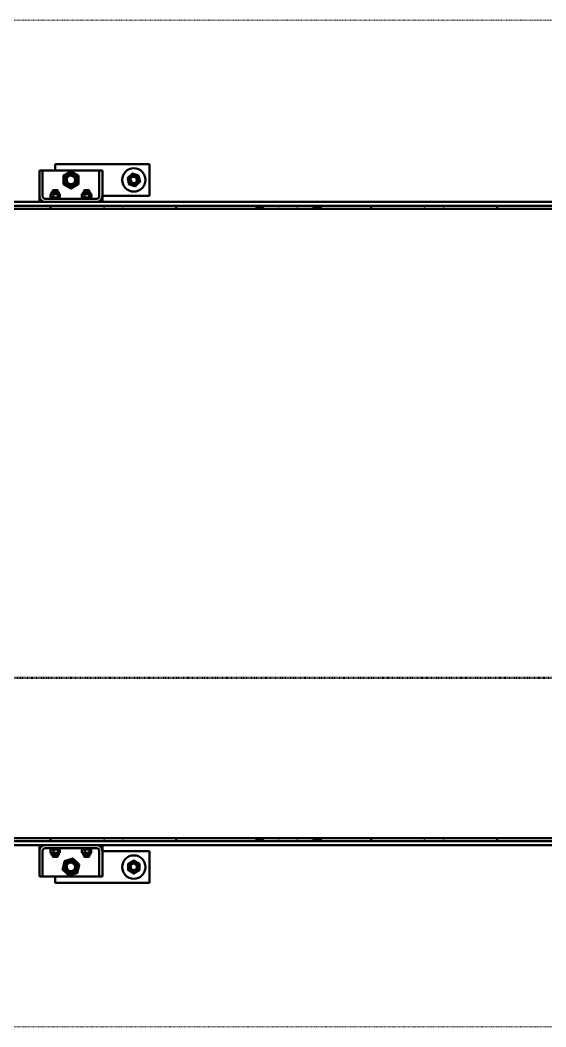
# Model space of a CAD drawing. Header units: metres. Extents: x -9891 to 773, y -8413 to 232.
# Drawn here: x -4358.5 to -4274.9, y -1389.9 to -1229.9 of the extents above; entities that cross this region are included whole.
import ezdxf

# ---------------------------------------------------------------- set-up
doc = ezdxf.new("R2010")
doc.units = ezdxf.units.M
doc.header["$LTSCALE"] = 0.01
doc.header["$MEASUREMENT"] = 0
doc.linetypes.add('AM_ISO09W050', pattern=[22.5, 12, -1.5, 3, -1.5, 3, -1.5])
doc.linetypes.add('IKEA Long Dashed', pattern=[2.5, 2, -0.5])
doc.layers.get('0').update_dxf_attribs({"color": 30, "lineweight": 0})
doc.layers.add('SSN_PBC-AM_0', color=5, linetype='Continuous', lineweight=50)
doc.layers.add('SSN_PBC-AM_11', color=9, linetype='AM_ISO09W050', lineweight=18)

# ---------------------------------------------------------------- blocks, each defined once
blk = doc.blocks.new('PBC_3190_20-017-10022_D')
at = {"layer": 'SSN_PBC-AM_0'}
for p, q in [((290, 538.5), (290, 561)), ((295, 561), (290, 561)), ((295, 561), (295, 538.5)), ((295, 561), (385, 561)), ((315, 561), (315, 571)), ((315, 571), (465, 571)), ((390, 561), (385, 561)), ((385, 538.5), (385, 561)), ((390, 561), (390, 538.5)), ((465, 571), (465, 521)), ((290, 538.5), (290, 520.3)), ((295, 538.5), (295, 520.3)), ((311.8, 530), (311, 529.2)), ((319, 529.2), (311, 529.2)), ((311, 527.1), (311, 529.2)), ((311.7, 530), (311.7, 527.1)), ((311.8, 530), (318.2, 530)), ((318.2, 530), (319, 529.2)), ((318.3, 527.1), (318.3, 530)), ((319, 527.1), (319, 529.2)), ((361.8, 530), (361, 529.2)), ((369, 529.2), (361, 529.2)), ((361, 527.1), (361, 529.2)), ((361.7, 530), (361.7, 527.1)), ((361.8, 530), (368.2, 530)), ((368.2, 530), (369, 529.2)), ((368.3, 527.1), (368.3, 530)), ((369, 527.1), (369, 529.2)), ((385, 538.5), (385, 520.3)), ((390, 520.3), (390, 538.5)), ((290, 511), (290, 520.3)), ((380.7, 516), (299.3, 516)), ((323, 517.6), (307, 517.6)), ((307, 517.6), (307, 516)), ((307.5, 518.6), (307.5, 523.1)), ((309.2, 524), (307.7, 523.2)), ((309.2, 517.6), (307.7, 518.5)), ((309.2, 527.1), (320.8, 527.1)), ((309.2, 524), (309.2, 527.1)), ((309.2, 524), (320.8, 524)), ((311.6, 518.6), (311.6, 523.1)), ((319.1, 518.6), (319.1, 523.1)), ((320.8, 524), (320.8, 527.1)), ((320.8, 524), (322.3, 523.2)), ((320.8, 517.6), (322.3, 518.5)), ((322.5, 518.6), (322.5, 523.1)), ((323, 517.6), (323, 516)), ((373, 517.6), (357, 517.6)), ((357, 517.6), (357, 516)), ((357.5, 518.6), (357.5, 523.1)), ((359.2, 524), (357.7, 523.2)), ((359.2, 517.6), (357.7, 518.5)), ((359.2, 527.1), (370.8, 527.1)), ((359.2, 524), (359.2, 527.1)), ((359.2, 524), (370.8, 524)), ((361.6, 518.6), (361.6, 523.1)), ((369.1, 518.6), (369.1, 523.1)), ((370.8, 524), (370.8, 527.1)), ((370.8, 524), (372.3, 523.2)), ((370.8, 517.6), (372.3, 518.5)), ((372.5, 518.6), (372.5, 523.1)), ((373, 517.6), (373, 516)), ((465, 521), (390, 521)), ((390, 520.3), (390, 511)), ((38, 511), (1397, 511)), ((38, 505), (1397, 505)), ((3122, 500), (78, 500)), ((307.5, 500), (307.5, 505)), ((507.5, 505), (507.5, 500)), ((635, 504.5), (635, 505)), ((635, 504), (635, 504.5)), ((635, 504), (644.3, 504)), ((635, 500), (635, 504)), ((640, 504.5), (640, 505)), ((640, 504), (640, 504.5)), ((646, 504), (644.3, 504)), ((646.5, 505), (646.5, 504.5)), ((723.5, 504.5), (723.5, 505)), ((725.7, 504), (724, 504)), ((725.7, 504), (735, 504)), ((730, 505), (730, 504.5)), ((730, 504.5), (730, 504)), ((735, 505), (735, 504.5)), ((735, 504.5), (735, 504)), ((735, 504), (735, 500)), ((737.5, 505), (737.5, 500)), ((817.5, 500), (817.5, 505)), ((1017.5, 505), (1017.5, 500)), ((1397, -505), (38, -505)), ((38, -511), (1397, -511)), ((78, -500), (3122, -500)), ((290, -520.3), (290, -511)), ((307.5, -505), (307.5, -500)), ((390, -511), (390, -520.3)), ((507.5, -500), (507.5, -505)), ((635, -504), (635, -500)), ((635, -504.5), (635, -504)), ((644.3, -504), (635, -504)), ((635, -505), (635, -504.5)), ((640, -504.5), (640, -504)), ((640, -505), (640, -504.5)), ((644.3, -504), (646, -504)), ((646.5, -504.5), (646.5, -505)), ((723.5, -505), (723.5, -504.5)), ((724, -504), (725.7, -504)), ((735, -504), (725.7, -504)), ((730, -504), (730, -504.5)), ((730, -504.5), (730, -505)), ((735, -500), (735, -504)), ((735, -504), (735, -504.5)), ((735, -504.5), (735, -505)), ((737.5, -500), (737.5, -505)), ((817.5, -505), (817.5, -500)), ((1017.5, -500), (1017.5, -505)), ((290, -520.3), (290, -538.5)), ((295, -538.5), (295, -520.3)), ((299.3, -516), (380.7, -516)), ((307, -517.6), (307, -516)), ((307, -517.6), (323, -517.6)), ((307.6, -518.6), (307.6, -523.1)), ((309.2, -517.6), (308, -518.3)), ((309.2, -524), (308, -523.4)), ((320.8, -524), (309.2, -524)), ((309.2, -524), (309.2, -527.1)), ((320.8, -527.1), (309.2, -527.1)), ((311, -527.1), (311, -529.2)), ((311.7, -527.1), (311.7, -530)), ((312.3, -518.6), (312.3, -523.1)), ((318.3, -530), (318.3, -527.1)), ((319, -527.1), (319, -529.2)), ((319.7, -518.6), (319.7, -523.1)), ((320.8, -517.6), (322, -518.3)), ((320.8, -524), (322, -523.4)), ((320.8, -524), (320.8, -527.1)), ((322.4, -518.6), (322.4, -523.1)), ((323, -517.6), (323, -516)), ((357, -517.6), (357, -516)), ((357, -517.6), (373, -517.6)), ((357.6, -518.6), (357.6, -523.1)), ((359.2, -517.6), (358, -518.3)), ((359.2, -524), (358, -523.4)), ((370.8, -524), (359.2, -524)), ((359.2, -524), (359.2, -527.1)), ((370.8, -527.1), (359.2, -527.1)), ((361, -527.1), (361, -529.2)), ((361.7, -527.1), (361.7, -530)), ((362.3, -518.6), (362.3, -523.1)), ((368.3, -530), (368.3, -527.1)), ((369, -527.1), (369, -529.2)), ((369.7, -518.6), (369.7, -523.1)), ((370.8, -517.6), (372, -518.3)), ((370.8, -524), (372, -523.4)), ((370.8, -524), (370.8, -527.1)), ((372.4, -518.6), (372.4, -523.1)), ((373, -517.6), (373, -516)), ((385, -538.5), (385, -520.3)), ((390, -538.5), (390, -520.3)), ((390, -521), (465, -521)), ((465, -521), (465, -571)), ((290, -561), (290, -538.5)), ((295, -538.5), (295, -561)), ((311, -529.2), (319, -529.2)), ((311.8, -530), (311, -529.2)), ((318.2, -530), (311.8, -530)), ((318.2, -530), (319, -529.2)), ((361, -529.2), (369, -529.2)), ((361.8, -530), (361, -529.2)), ((368.2, -530), (361.8, -530)), ((368.2, -530), (369, -529.2)), ((385, -561), (385, -538.5)), ((390, -538.5), (390, -561)), ((290, -561), (295, -561)), ((385, -561), (295, -561)), ((315, -571), (315, -561)), ((465, -571), (315, -571)), ((385, -561), (390, -561))]:
    blk.add_line(p, q, dxfattribs=at)
for centre, radius in [((440, 546), 18.5), ((340, 546), 11.2), ((340, 546), 8), ((340, 546), 8), ((340, 546), 7), ((440, 546), 8.3), ((440, 546), 6), ((440, 546), 6), ((440, 546), 5.5), ((440, -546), 18.5), ((340, -546), 11.2), ((340, -546), 8), ((340, -546), 8), ((340, -546), 7), ((440, -546), 8.3), ((440, -546), 6), ((440, -546), 6), ((440, -546), 5.5)]:
    blk.add_circle(centre, radius, dxfattribs=at)
for centre, radius, start, end in [((340, 546), 6.79, 170, 80), ((440, 546), 4.95, 183.2001, 93.2001), ((299.3, 520.3), 9.3, 180, 270), ((299.3, 520.3), 4.3, 180, 270), ((380.7, 520.3), 9.3, 270, 0), ((380.7, 520.3), 4.3, 270, 0), ((392.5, 505), 1, 180, 0), ((422.5, 505), 1, 180, 0), ((646, 504.5), 0.5, 270, 0), ((670, 505), 1, 180, 0), ((700, 505), 1, 180, 0), ((724, 504.5), 0.5, 180, 270), ((902.5, 505), 1, 180, 0), ((932.5, 505), 1, 180, 0), ((299.3, -520.3), 9.3, 90, 180), ((380.7, -520.3), 9.3, 0, 90), ((392.5, -505), 1, 0, 180), ((422.5, -505), 1, 0, 180), ((646, -504.5), 0.5, 0, 90), ((670, -505), 1, 0, 180), ((700, -505), 1, 0, 180), ((724, -504.5), 0.5, 90, 180), ((902.5, -505), 1, 0, 180), ((932.5, -505), 1, 0, 180), ((299.3, -520.3), 4.3, 90, 180), ((380.7, -520.3), 4.3, 0, 90), ((340, -546), 6.79, 170, 80), ((440, -546), 4.95, 170, 80)]:
    blk.add_arc(centre, radius, start, end, dxfattribs=at)
for points, weights in [([(328, 552.9), (334, 556.4), (340, 559.9)], [1, 1.15470053838, 1]), ([(328, 539.1), (328, 546), (328, 552.9)], [1, 1.15470053838, 1]), ([(340, 559.9), (346, 556.4), (352, 552.9)], [1, 1.15470053838, 1]), ([(352, 552.9), (352, 546), (352, 539.1)], [1, 1.15470053838, 1]), ([(430.1, 549), (433.8, 552.6), (437.6, 556.1)], [1, 1.15470053838, 1]), ([(432.4, 538.9), (431.2, 543.9), (430.1, 549)], [1, 1.15470053838, 1]), ([(437.6, 556.1), (442.6, 554.6), (447.6, 553.1)], [1, 1.15470053838, 1]), ([(447.6, 553.1), (448.8, 548.1), (449.9, 543)], [1, 1.15470053838, 1]), ([(340, 532.1), (334, 535.6), (328, 539.1)], [1, 1.15470053838, 1]), ([(352, 539.1), (346, 535.6), (340, 532.1)], [1, 1.15470053838, 1]), ([(442.4, 535.9), (437.4, 537.4), (432.4, 538.9)], [1, 1.15470053838, 1]), ([(449.9, 543), (446.2, 539.4), (442.4, 535.9)], [1, 1.15470053838, 1]), ([(311.6, 523.1), (309.5, 524.1), (307.5, 523.1)], [1, 1.15470053838, 1]), ([(307.5, 523.1), (307.6, 523.1), (307.7, 523.2)], [1, 1.0078403239, 1.01488594238]), ([(307.5, 518.6), (309.5, 517.5), (311.6, 518.6)], [1, 1.15470053838, 1]), ([(307.7, 518.5), (307.6, 518.5), (307.5, 518.6)], [1.01488594238, 1.0078403239, 1]), ([(319.1, 523.1), (315.3, 524.1), (311.6, 523.1)], [1, 1.15470053838, 1]), ([(311.6, 518.6), (315.3, 517.5), (319.1, 518.6)], [1, 1.15470053838, 1]), ([(322.5, 523.1), (320.8, 524.1), (319.1, 523.1)], [1, 1.15470053838, 1]), ([(319.1, 518.6), (320.8, 517.5), (322.5, 518.6)], [1, 1.15470053838, 1]), ([(361.6, 523.1), (359.5, 524.1), (357.5, 523.1)], [1, 1.15470053838, 1]), ([(357.5, 523.1), (357.6, 523.1), (357.7, 523.2)], [1, 1.0078403239, 1.01488594238]), ([(357.5, 518.6), (359.5, 517.5), (361.6, 518.6)], [1, 1.15470053838, 1]), ([(357.7, 518.5), (357.6, 518.5), (357.5, 518.6)], [1.01488594238, 1.0078403239, 1]), ([(369.1, 523.1), (365.3, 524.1), (361.6, 523.1)], [1, 1.15470053838, 1]), ([(361.6, 518.6), (365.3, 517.5), (369.1, 518.6)], [1, 1.15470053838, 1]), ([(372.5, 523.1), (370.8, 524.1), (369.1, 523.1)], [1, 1.15470053838, 1]), ([(369.1, 518.6), (370.8, 517.5), (372.5, 518.6)], [1, 1.15470053838, 1]), ([(312.3, -518.6), (309.9, -517.5), (307.6, -518.6)], [1, 1.15470053838, 1]), ([(307.6, -518.6), (307.8, -518.4), (308, -518.3)], [1, 1.02264619613, 1.03866216066]), ([(307.6, -523.1), (309.9, -524.1), (312.3, -523.1)], [1, 1.15470053838, 1]), ([(308, -523.4), (307.8, -523.2), (307.6, -523.1)], [1.03866216066, 1.02264619613, 1]), ([(319.7, -518.6), (316, -517.5), (312.3, -518.6)], [1, 1.15470053838, 1]), ([(312.3, -523.1), (316, -524.1), (319.7, -523.1)], [1, 1.15470053838, 1]), ([(322.4, -518.6), (321, -517.5), (319.7, -518.6)], [1, 1.15470053838, 1]), ([(319.7, -523.1), (321, -524.1), (322.4, -523.1)], [1, 1.15470053838, 1]), ([(362.3, -518.6), (359.9, -517.5), (357.6, -518.6)], [1, 1.15470053838, 1]), ([(357.6, -518.6), (357.8, -518.4), (358, -518.3)], [1, 1.02264619613, 1.03866216066]), ([(357.6, -523.1), (359.9, -524.1), (362.3, -523.1)], [1, 1.15470053838, 1]), ([(358, -523.4), (357.8, -523.2), (357.6, -523.1)], [1.03866216066, 1.02264619613, 1]), ([(369.7, -518.6), (366, -517.5), (362.3, -518.6)], [1, 1.15470053838, 1]), ([(362.3, -523.1), (366, -524.1), (369.7, -523.1)], [1, 1.15470053838, 1]), ([(372.4, -518.6), (371, -517.5), (369.7, -518.6)], [1, 1.15470053838, 1]), ([(369.7, -523.1), (371, -524.1), (372.4, -523.1)], [1, 1.15470053838, 1]), ([(326.7, -549.9), (328.3, -543.2), (329.9, -536.5)], [1, 1.15470053838, 1]), ([(329.9, -536.5), (336.6, -534.5), (343.2, -532.5)], [1, 1.15470053838, 1]), ([(343.2, -532.5), (348.3, -537.3), (353.3, -542.1)], [1, 1.15470053838, 1]), ([(353.3, -542.1), (351.7, -548.8), (350.1, -555.5)], [1, 1.15470053838, 1]), ([(431, -540.8), (435.5, -538.2), (440, -535.6)], [1, 1.15470053838, 1]), ([(431, -551.2), (431, -546), (431, -540.8)], [1, 1.15470053838, 1]), ([(440, -535.6), (444.5, -538.2), (449, -540.8)], [1, 1.15470053838, 1]), ([(449, -540.8), (449, -546), (449, -551.2)], [1, 1.15470053838, 1]), ([(336.8, -559.5), (331.7, -554.7), (326.7, -549.9)], [1, 1.15470053838, 1]), ([(350.1, -555.5), (343.4, -557.5), (336.8, -559.5)], [1, 1.15470053838, 1]), ([(440, -556.4), (435.5, -553.8), (431, -551.2)], [1, 1.15470053838, 1]), ([(449, -551.2), (444.5, -553.8), (440, -556.4)], [1, 1.15470053838, 1])]:
    blk.add_rational_spline(points, weights, degree=2, dxfattribs=at)
at = {"layer": 'SSN_PBC-AM_11'}
for p, q in [((0, 800), (3200, 800)), ((0, -800), (3200, -800))]:
    blk.add_line(p, q, dxfattribs=at)
blk = doc.blocks.new('A$C4BDE36F2')
at = {"layer": 'SSN_PBC-AM_0', "xscale": 0.001, "yscale": 0.001, "zscale": 0.001}
blk.add_blockref('PBC_3190_20-017-10022_D', (-1.86, -5.2682), dxfattribs=at)

msp = doc.modelspace()

# ---------------------------------------------------------------- linework, layer by layer
at = {"color": 160, "linetype": 'IKEA Long Dashed', "lineweight": 50}
msp.add_line((-4060.88, -1334.44), (-5184.51, -1334.44), dxfattribs=at)

# ---------------------------------------------------------------- block references
at = {"ltscale": 2000, "xscale": 100, "yscale": 100, "zscale": 100}
msp.add_blockref('A$C4BDE36F2', (-4198.44, -783.09), dxfattribs=at)

doc.saveas('drawing.dxf')
